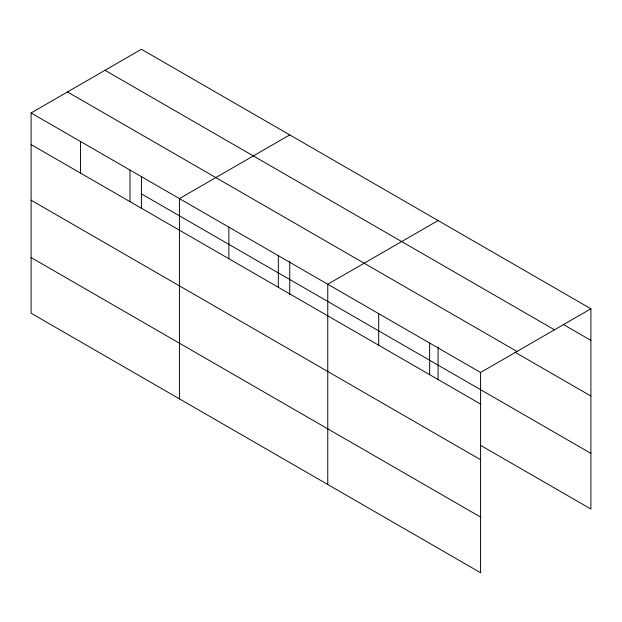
<?xml version="1.0" encoding="UTF-8"?>
<svg xmlns="http://www.w3.org/2000/svg" width="622" height="622" viewBox="0 0 622 622"><rect width="100%" height="100%" fill="white"/><g stroke="black" fill="none" stroke-linecap="round" stroke-linejoin="round"><path stroke-width="0.93" d="M480.581 459.728L480.581 372.469L31.1 112.963L31.1 313.224L480.581 572.73L480.581 459.728L31.1 200.214M480.666 445.399L590.9 509.037L590.9 308.776L141.419 49.27L31.1 112.963M289.743 134.912L179.431 198.597L179.431 398.857M438.075 220.546L327.763 284.238L327.763 484.499M480.581 372.469L590.9 308.776M563.338 324.466L590.9 340.374M105.009 70.286L554.497 329.8M67.503 91.947L516.991 351.453M514.907 352.161L590.9 396.035M141.419 193.87L590.9 453.376M31.1 144.561L480.581 404.067M31.1 257.562L480.581 517.069M438.075 346.99L438.075 379.544M429.647 343.056L429.647 374.654M378.705 313.651L378.705 345.241M289.743 261.349L289.743 294.867M278.314 255.689L278.314 287.286M228.873 227.147L228.873 258.744M141.419 176.671L141.419 208.269M129.99 170.055L129.99 201.652M80.541 141.505L80.541 173.103"/></g></svg>
